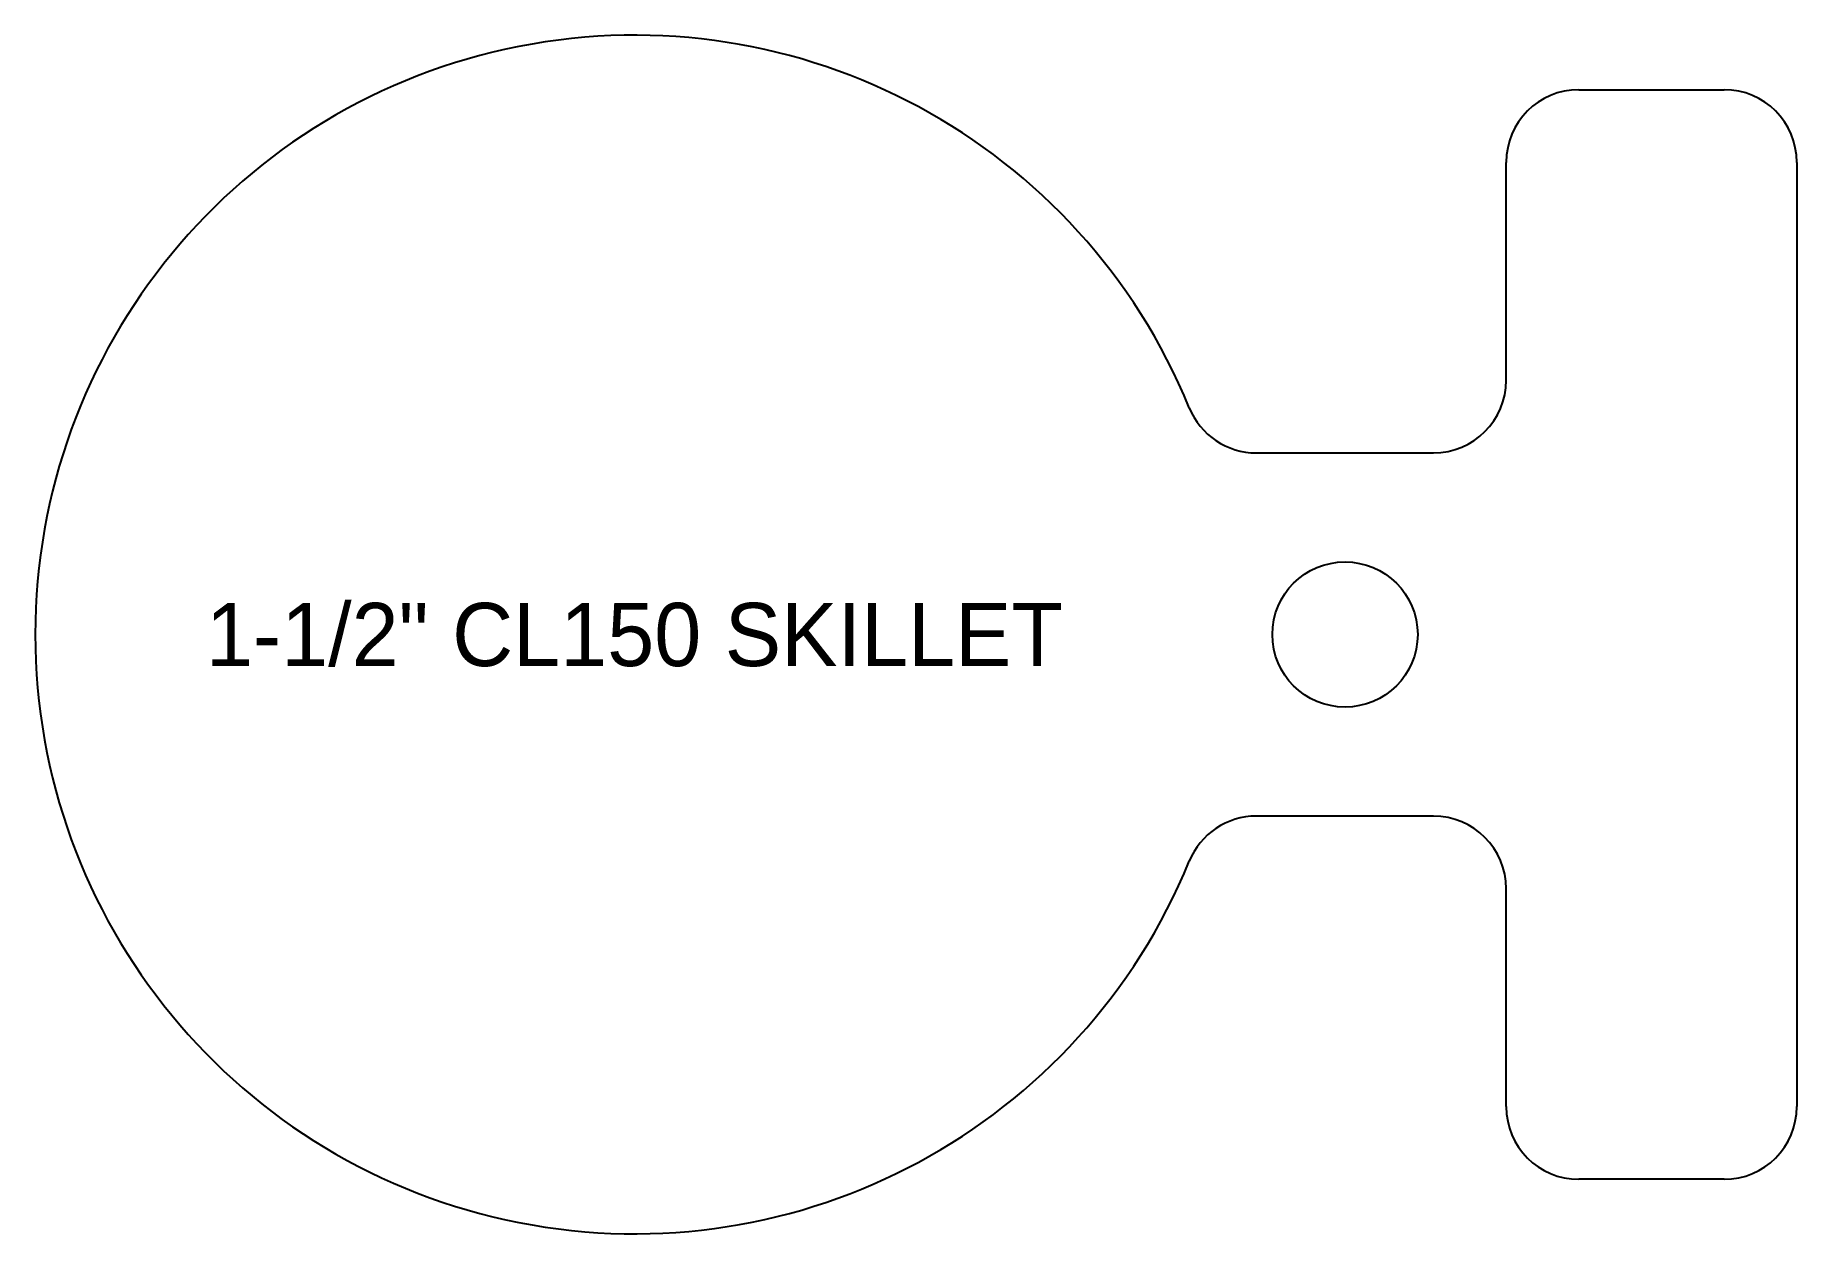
# Model space of a CAD drawing. Header units: inches. Extents: x -2.06 to 4, y -2.06 to 2.06.
import ezdxf
from ezdxf.enums import TextEntityAlignment as Align

# ---------------------------------------------------------------- set-up
doc = ezdxf.new("R2010")
doc.units = ezdxf.units.IN
doc.header["$MEASUREMENT"] = 0
doc.layers.add('CUT', color=7, linetype='CONTINUOUS')
doc.layers.add('ETCH', color=1, linetype='CONTINUOUS')

msp = doc.modelspace()

# ---------------------------------------------------------------- linework, layer by layer
at = {"layer": 'CUT'}
for p, q in [((3.25, 1.875), (3.75, 1.875)), ((3, 0.875), (3, 1.625)), ((4, 1.625), (4, -1.625)), ((2.140568, 0.625), (2.75, 0.625)), ((2.75, -0.625), (2.140568, -0.625)), ((3, -1.625), (3, -0.875)), ((3.75, -1.875), (3.25, -1.875))]:
    msp.add_line(p, q, dxfattribs=at)
msp.add_circle((2.445284, 0), 0.25, dxfattribs=at)
for centre, radius, start, end in [((0, 0), 2.0625, 22.233272, 337.766728), ((3.25, 1.625), 0.25, 90, 180), ((3.75, 1.625), 0.25, 0, 90), ((2.75, 0.875), 0.25, 270, 0), ((2.140568, 0.875), 0.25, 202.233272, 270), ((2.140568, -0.875), 0.25, 90, 157.766728), ((2.75, -0.875), 0.25, 0, 90), ((3.25, -1.625), 0.25, 180, 270), ((3.75, -1.625), 0.25, 270, 0)]:
    msp.add_arc(centre, radius, start, end, dxfattribs=at)

# ---------------------------------------------------------------- texts
at = {"layer": 'ETCH'}
msp.add_text('1-1/2" CL150 SKILLET', height=0.21758, dxfattribs=at).set_placement((0, 0), align=Align.MIDDLE_CENTER)

doc.saveas('drawing.dxf')
